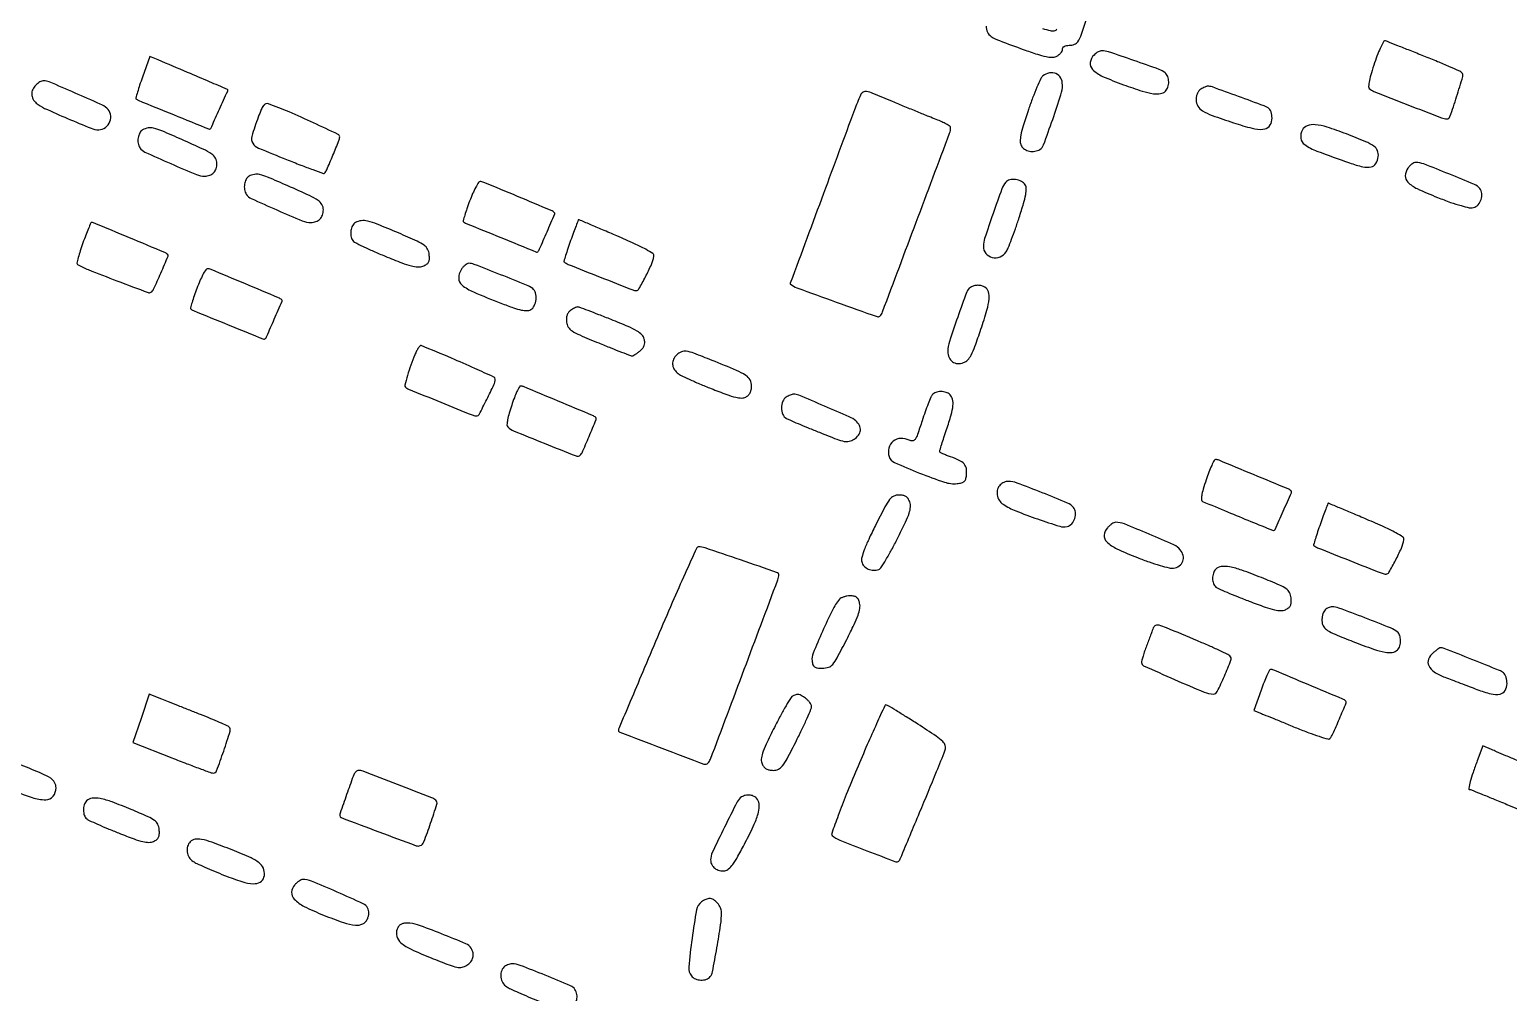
# Model space of a CAD drawing. Header units: metres. Extents: x 244 to 6504, y 133 to 4776.
# Drawn here: x 2729.8 to 3089, y 1334.6 to 1568.6 of the extents above; entities that cross this region are included whole.
import ezdxf

# ---------------------------------------------------------------- set-up
doc = ezdxf.new("R2010")
doc.units = ezdxf.units.M
doc.header["$MEASUREMENT"] = 0

msp = doc.modelspace()

# ---------------------------------------------------------------- linework, layer by layer
for points in [[(2911.41, 1862.55, -0.000024), (2956.38, 1844.42, -0.000034), (2996.66, 1828.17, -0.00002), (3030.58, 1814.48, -0.00043), (3040.7, 1810.39), (3055.4, 1804.43), (3055.28, 1801.76, 0.059155), (3055.42, 1799.79, 0.154594), (3056.1, 1798.55, 0.174817), (3057.29, 1798.02, 0.080023), (3059.02, 1798.17, 0.060586), (3059.79, 1798.46, 0.071737), (3060.43, 1798.93, 0.072805), (3060.9, 1799.54, 0.065035), (3061.19, 1800.29, -0.043738), (3061.41, 1800.92, -0.067543), (3061.71, 1801.4, -0.092998), (3062.04, 1801.68, -0.217506), (3062.36, 1801.71, -0.004707), (3073.43, 1797.58, -0.000015), (3212.47, 1744.26, -0.000001), (3356.48, 1689.04, -0.090549)], [(3360.94, 1697.34, -0.000001), (3222.9, 1750.06, -0.000075), (3098.13, 1797.73, -0.00214), (3065.96, 1810.18, -0.073954), (3065.43, 1810.49, -0.171769), (3065.19, 1810.87, -0.119206), (3065.2, 1811.42, -0.027546), (3065.48, 1812.31, 0.160032), (3065.58, 1814.51, 0.149546)], [(2390.74, 4302.36, -0.000001), (2436.6, 4383.87, -0.253439)], [(5649.78, 2908.29, -0.000001), (5592.12, 2927.27, -0.000136)], [(2358.85, 2292.47, -0.000002), (2402.87, 2275.77, -0.000001), (2455, 2255.99, -0.000469)], [(2661.8, 3304.26, -0.000001), (2697.55, 3290.75, -0.000089)], [(2166.88, 2385.74, -0.000003), (2059.01, 2428.09, -0.099946)], [(2836.31, 1902.63, -0.000001), (2798.12, 1918.05, -0.081722)], [(1593.92, 2905.57, -0.000004), (1514.48, 2912.51, -0.000011)], [(2910.82, 2101.23, -0.000002), (2871.64, 2116.15, -0.08954)], [(2835.59, 1257.96, 0.000001), (2811.6, 1266.94)], [(2724.87, 2153.38, -0.00001), (2851.52, 2105.29, -0.308463)], [(2487.51, 2262.24, 0.000015), (2352.21, 2313.65, 0.000934)], [(3433.83, 1894.18, -0.000012), (3289.85, 1953, -0.000025), (3146.63, 2011.53, -0.11823)], [(2592.86, 1267.89, -0.000002), (2552.45, 1283.32, -0.105537)], [(2874.35, 2096.45, 0.000005), (2911.92, 2082.18, 0.000032)], [(2535.59, 1289.9, -0.000004), (2496.83, 1304.97, -0.000295)], [(3121.11, 1058.8, -0.000012), (2978.85, 1116.92, -0.000024), (2837.26, 1174.78, -0.126636), (2834.9, 1176.54, 0.087599), (2834.29, 1177.07, 0.045304), (2833.38, 1177.51, 0.039193), (2832.23, 1177.84, 0.028537), (2830.93, 1178.04, -0.066973), (2828.35, 1178.63, -0.000154), (2791.71, 1192.34, -0.000926), (2747.74, 1208.91, -0.000419), (2690.2, 1230.77, -0.000083), (2637.37, 1250.91, -0.000137)], [(2582, 1359.84, -0.000007), (2591.28, 1384.3, -0.000479)], [(2962.09, 1569.42, 0.108033), (2962.41, 1567.93, 0.145735), (2963.32, 1566.89, 0.049711), (2965.37, 1565.87, 0.003868), (2971.13, 1563.73, 0.006822), (2974.54, 1562.55, 0.028294), (2976.64, 1561.99, 0.048565), (2978.08, 1561.83, 0.110522), (2979.14, 1562.05, 0.051625), (2979.71, 1562.39, 0.053351), (2980.2, 1562.83, 0.059049), (2980.53, 1563.3, 0.122566), (2980.63, 1563.74, -0.135404), (2980.75, 1564.16, -0.119334), (2981.07, 1564.48, -0.090468), (2981.58, 1564.68, -0.049159), (2982.25, 1564.75, 0.046573), (2982.91, 1564.81, 0.04596), (2983.55, 1564.99, 0.049836), (2984.07, 1565.26, 0.11098), (2984.39, 1565.58, 0.060285), (2985.25, 1567.41, 0.003556), (2987.14, 1573.29, 0.00315)], [(2979.19, 1568.65, -0.313557), (2978.75, 1568.22, -0.094128), (2977.76, 1568.25, -0.032587), (2975.9, 1568.77, -0.004291)], [(2730.99, 1297.16, -0.000009), (2709.35, 1305.3, -0.103266)]]:
    msp.add_lwpolyline(points, format="xyb")
for points in [[(2988.3, 1562.38, 0.162104), (2987.39, 1560.56, 0.235225), (2987.94, 1558.89, 0.093503), (2990.4, 1557.2, 0.017835), (2995.45, 1555.17, 0.008355), (3000.03, 1553.61, 0.040185), (3002.71, 1552.98, 0.078941), (3004.46, 1552.99, 0.156566), (3005.67, 1553.62, 0.122275), (3006.26, 1554.59, 0.081789), (3006.44, 1555.89, 0.082713), (3006.19, 1557.16, 0.130802), (3005.55, 1558.06, 0.086749), (3004.14, 1558.87, 0.002854), (2998, 1561.05, 0.003006), (2991.85, 1563.15, 0.080965), (2990.16, 1563.42, 0.092588), (2989.77, 1563.35, 0.035411), (2989.27, 1563.12, 0.033566), (2988.76, 1562.78, 0.035089)], [(3056.44, 1560.49, 0.009549), (3055.66, 1558.03, 0.022158), (3055.19, 1556.15, 0.023285), (3054.98, 1554.77, 0.237465), (3055.17, 1554.25, 0.09208), (3056.29, 1553.55, 0.00105), (3064.49, 1550.31, 0.001043), (3072.71, 1547.1, 0.092747), (3073.99, 1546.86, 0.319414), (3074.76, 1547.41, 0.006255), (3076.37, 1552.25, 0.00658), (3077.86, 1557.12, 0.277916), (3077.59, 1558.13, 0.088022), (3077.12, 1558.45, 0.002064), (3074.66, 1559.53, 0.004503), (3071.75, 1560.76, 0.003033), (3068.41, 1562.12, -0.000002), (3065.05, 1563.46, -0.000003), (3062.11, 1564.63, -0.000001), (3059.6, 1565.63, -0.00006), (3059.08, 1565.84, 0.372156), (3058.7, 1565.71, 0.017095), (3058.01, 1564.43, 0.020928), (3057.24, 1562.68, 0.011567)], [(2757.17, 1556.99, 0.004805), (2756.5, 1555.05, 0.007711), (2755.98, 1553.37, 0.002615), (2755.56, 1551.93, 0.272401), (2755.61, 1551.74, 0.099908), (2756.15, 1551.38, 0.000257), (2764.72, 1547.89, 0.000102), (2773.46, 1544.34, 0.366336), (2773.66, 1544.41, 0.031112), (2774, 1545.04, 0.000392), (2775.9, 1549.23, 0.000122), (2777.88, 1553.61, 0.106746), (2777.93, 1553.83, 0.298668), (2777.82, 1553.99, 0.000284), (2773.46, 1555.89, 0.002268), (2768.16, 1558.16, 0.000944), (2760.98, 1561.17), (2758.94, 1562.02)], [(2731.28, 1555.09, 0.087815), (2730.53, 1554.02, 0.116025), (2730.28, 1552.85, 0.117736), (2730.59, 1551.71, 0.092289), (2731.4, 1550.71, 0.069524), (2733.42, 1549.42, 0.006157), (2738.99, 1546.95, 0.005044), (2744.7, 1544.58, 0.09641), (2746.58, 1544.21, 0.16416), (2748.2, 1544.76, 0.140409), (2749.28, 1546.21, 0.142536), (2749.42, 1547.99, 0.17004), (2748.55, 1549.43, 0.06746), (2746.91, 1550.45, 0.00304), (2740.82, 1553.15, 0.002231), (2734.55, 1555.85, 0.100892), (2733.17, 1556.14, 0.090049), (2732.77, 1556.06, 0.035985), (2732.26, 1555.83, 0.034145), (2731.74, 1555.49, 0.036457)], [(2975.88, 1557.29, 0.114117), (2975.37, 1556.64, 0.008588), (2974.43, 1554.55, 0.011508), (2973.4, 1551.99, 0.00849), (2972.37, 1549.1, 0.005462), (2971.09, 1545.14, 0.027331), (2970.51, 1542.88, 0.051163), (2970.38, 1541.4, 0.120766), (2970.65, 1540.33, 0.125249), (2971.44, 1539.47, 0.098129), (2972.62, 1538.99, 0.09263), (2973.95, 1538.98, 0.096795), (2975.17, 1539.46, 0.16495), (2976.05, 1540.55, 0.003974), (2978.26, 1546.73, 0.006537), (2980.26, 1552.72, 0.077437), (2980.63, 1555.14, 0.127234), (2980.21, 1556.79, 0.16106), (2979.05, 1557.86, 0.157215), (2977.47, 1558.04, 0.120342)], [(2931.58, 1552.63, 0.014631), (2930.12, 1549.03, 0.000241), (2922.6, 1528.73, 0.000016), (2914.53, 1506.93, 0.310343), (2914.59, 1506.71, 0.093255), (2916.15, 1505.79, 0.001536), (2925.68, 1502.35, 0.000648), (2935.64, 1498.8, 0.291233), (2936.29, 1498.95, 0.105041), (2936.94, 1499.96, 0.00014), (2945.1, 1521.72, 0.000162), (2953.23, 1543.4, 0.089783), (2953.48, 1544.76, 0.253793), (2953.31, 1545.06, 0.016685), (2952.45, 1545.58, 0.020936), (2951.33, 1546.14, 0.013858), (2950, 1546.7, -0.003713), (2948.19, 1547.42, -0.001111), (2945.44, 1548.55, -0.001114), (2942.36, 1549.82, -0.001206), (2939.37, 1551.07, 0.002576), (2934.6, 1553.06, 0.048017), (2933.04, 1553.53, 0.198539), (2932.2, 1553.36, 0.143475)], [(3014.25, 1554.1, 0.09568), (3013.79, 1553.69, 0.061127), (3013.42, 1553.07, 0.055356), (3013.18, 1552.31, 0.049145), (3013.09, 1551.48, 0.132791), (3013.5, 1549.98, 0.123786), (3014.62, 1548.84, 0.051208), (3016.96, 1547.71, 0.00678), (3022.18, 1545.91, 0.016357), (3026.71, 1544.58, 0.081447), (3029.34, 1544.34, 0.187437), (3030.81, 1545.04, 0.166564), (3031.51, 1546.59, 0.04111), (3031.52, 1547.42, 0.042832), (3031.4, 1548.23, 0.046732), (3031.16, 1548.91, 0.119395), (3030.85, 1549.31, 0.078247), (3029.61, 1550.01, 0.00186), (3023.37, 1552.32, 0.001551), (3017.04, 1554.61, 0.097367), (3015.87, 1554.79, 0.075148), (3015.62, 1554.74, 0.01549), (3015.21, 1554.58, 0.015964), (3014.73, 1554.36, 0.01443)], [(2785.3, 1547.27, 0.014611), (2783.71, 1542.6, 0.225842), (2783.95, 1540.97, 0.146356), (2785.4, 1539.77, 0.005238), (2792.17, 1536.99, 0.003339), (2795.62, 1535.64, 0.005441), (2798.58, 1534.54, 0.001285), (2801.16, 1533.62, 0.291972), (2801.4, 1533.68, 0.091357), (2801.94, 1534.49, 0.003123), (2803.45, 1538.02, 0.002995), (2804.91, 1541.58, 0.096552), (2805.09, 1542.49, 0.290017), (2804.71, 1543.09, 0.001838), (2798.72, 1545.9, 0.007664), (2792.78, 1548.54, 0.013298), (2787.77, 1550.53, 0.191229), (2787.16, 1550.51, 0.130352), (2786.61, 1550.08, 0.059602), (2786.04, 1549.1, 0.012721)], [(2757.23, 1544.16, 0.140845), (2756.52, 1543.41, 0.083895), (2756.13, 1542.24, 0.07931), (2756.14, 1540.93, 0.101069), (2756.58, 1539.81, 0.144434), (2757.75, 1538.8, 0.003842), (2764.05, 1535.99, 0.005041), (2770.27, 1533.35, 0.098037), (2772.31, 1532.95, 0.0894), (2773.51, 1533.17, 0.110368), (2774.47, 1533.78, 0.108942), (2775.07, 1534.76, 0.085306), (2775.28, 1535.98, 0.128154), (2774.94, 1537.28, 0.11553), (2774.01, 1538.31, 0.04195), (2771.95, 1539.48, 0.004102), (2766.75, 1541.83, 0.003672), (2761.9, 1543.94, 0.040578), (2759.89, 1544.6, 0.104644), (2758.56, 1544.65, 0.087779)], [(3038.92, 1544.19, 0.154017), (3038.54, 1542.16, 0.213072), (3039.47, 1540.6, 0.063197), (3042.45, 1539.03, 0.005764), (3050.35, 1536.17, 0.025048), (3053.62, 1535.21, 0.11356), (3055.59, 1535.19, 0.202747), (3056.75, 1536.02, 0.108799), (3057.34, 1537.71, 0.127322), (3057.15, 1539.14, 0.143157), (3056.29, 1540.23, 0.056266), (3054.31, 1541.32, 0.006617), (3049.6, 1543.19, 0.013228), (3044.92, 1544.84, 0.054701), (3041.98, 1545.44, 0.108783), (3040.1, 1545.2, 0.18689)], [(3064.52, 1534.86, 0.143979), (3063.9, 1533.03, 0.211598), (3064.52, 1531.47, 0.085828), (3066.78, 1529.91, 0.013666), (3071.74, 1527.78, 0.008562), (3074.89, 1526.58, 0.016837), (3077.45, 1525.77, 0.017994), (3079.42, 1525.28, 0.113217), (3080.44, 1525.3, 0.147393), (3081.58, 1525.98, 0.104506), (3082.34, 1527.27, 0.105043), (3082.5, 1528.74, 0.150397), (3082, 1529.95, 0.120092), (3080.7, 1530.92, 0.003762), (3074.51, 1533.48, 0.004547), (3068.38, 1535.9, 0.091948), (3066.43, 1536.26, 0.114347), (3066, 1536.16, 0.044664), (3065.48, 1535.85, 0.041227), (3064.96, 1535.4, 0.040278)], [(2783.07, 1532.9, 0.140821), (2782.35, 1532.15, 0.083947), (2781.97, 1530.98, 0.079286), (2781.98, 1529.67, 0.100558), (2782.41, 1528.55, 0.144376), (2783.6, 1527.51, 0.004087), (2789.85, 1524.72, 0.005339), (2796.01, 1522.1, 0.098053), (2798.09, 1521.69, 0.085924), (2799.32, 1521.9, 0.11127), (2800.29, 1522.52, 0.111174), (2800.9, 1523.49, 0.085661), (2801.12, 1524.72, 0.128809), (2800.78, 1526.02, 0.115775), (2799.83, 1527.05, 0.041841), (2797.77, 1528.21, 0.004064), (2792.52, 1530.57, 0.003242), (2787.59, 1532.7, 0.039827), (2785.64, 1533.34, 0.107146), (2784.36, 1533.38, 0.085728)], [(2836.65, 1526.88, 0.004798), (2835.99, 1525.04, 0.007711), (2835.47, 1523.47, 0.002597), (2835.06, 1522.11, 0.276395), (2835.1, 1521.93, 0.099658), (2835.8, 1521.46, 0.000433), (2844.23, 1518.03, 0.000184), (2852.88, 1514.51, 0.301412), (2853.18, 1514.58, 0.093218), (2853.63, 1515.24, 0.001485), (2855.45, 1519.41, 0.00061), (2857.32, 1523.77, 0.306768), (2857.27, 1524.05, 0.096971), (2856.48, 1524.58, 0.000561), (2848.29, 1528.02, 0.000551), (2840.09, 1531.44, 0.098889), (2839.17, 1531.63, 0.260505), (2838.79, 1531.41, 0.015778), (2838.12, 1530.23, 0.020321), (2837.38, 1528.7, 0.013345)], [(2966.85, 1531.45, 0.08553), (2965.92, 1529.83, 0.003954), (2963.78, 1523.83, 0.004143), (2961.74, 1517.83, 0.079932), (2961.42, 1515.89, 0.17153), (2962.03, 1514.17, 0.165941), (2963.6, 1513.18, 0.157602), (2965.5, 1513.33, 0.155338), (2966.97, 1514.57, 0.044388), (2967.46, 1515.51, 0.005791), (2968.28, 1517.62, 0.006703), (2969.2, 1520.15, 0.005561), (2970.12, 1522.87, 0.006555), (2971.18, 1526.31, 0.02529), (2971.7, 1528.48, 0.040648), (2971.85, 1529.93, 0.146655), (2971.61, 1530.82, 0.134661), (2970.68, 1531.68, 0.086283), (2969.26, 1532.12, 0.08956), (2967.83, 1532.05, 0.164594)], [(2742.72, 1516.72, 0.008863), (2742.07, 1514.8, 0.014296), (2741.6, 1513.14, 0.008012), (2741.27, 1511.77, 0.324895), (2741.39, 1511.5, 0.038447), (2744.02, 1510.22, 0.00335), (2750.96, 1507.52, 0.000851), (2758.57, 1504.64, 0.23252), (2759.24, 1504.71, 0.148551), (2759.9, 1505.46, 0.004237), (2761.65, 1509.4, 0.002633), (2763.41, 1513.49, 0.336392), (2763.28, 1513.99, 0.069293), (2762.63, 1514.37, 0.000228), (2754.02, 1517.97, 0.000155), (2745.31, 1521.59, 0.104207), (2744.81, 1521.69, 0.292399), (2744.64, 1521.57, 0.00332), (2744.06, 1520.23, 0.008863), (2743.42, 1518.62, 0.005507)], [(2808.9, 1521.64, 0.140886), (2808.19, 1520.89, 0.083807), (2807.8, 1519.71, 0.07935), (2807.81, 1518.41, 0.101941), (2808.25, 1517.29, 0.13287), (2808.7, 1516.89, 0.004919), (2810.77, 1515.86, 0.008634), (2813.27, 1514.71, 0.005928), (2816.15, 1513.49, 0.005556), (2820.19, 1511.88, 0.028087), (2822.5, 1511.13, 0.052662), (2824.06, 1510.89, 0.102556), (2825.3, 1511.09, 0.045553), (2826.2, 1511.53, 0.132018), (2826.67, 1512.03, 0.117513), (2826.86, 1512.73, 0.032407), (2826.83, 1513.88, 0.094016), (2826.44, 1515.21, 0.122521), (2825.62, 1516.15, 0.047343), (2823.88, 1517.14, 0.004344), (2819.33, 1519.13, 0.004403), (2814.21, 1521.27, 0.037841), (2811.86, 1522.03, 0.090417), (2810.31, 1522.11, 0.100906)], [(2861.18, 1517.28, 0.003604), (2860.51, 1515.33, 0.005902), (2859.97, 1513.66, 0.001456), (2859.52, 1512.21, 0.318969), (2859.57, 1512.08, 0.062685), (2860.62, 1511.5, 0.000672), (2868.38, 1508.41, 0.000463), (2876.28, 1505.28, 0.09424), (2877.1, 1505.13, 0.271476), (2877.78, 1505.53, 0.008405), (2879.37, 1508.49, 0.015921), (2880.79, 1511.47, 0.057087), (2881.41, 1513.48, 0.300448), (2881.15, 1514.12, 0.021495), (2879.42, 1515.16, 0.018779), (2876.71, 1516.52, 0.005452), (2872.43, 1518.42, 0.00055), (2868.91, 1519.92, 0.000898), (2865.91, 1521.2, 0.000082), (2863.23, 1522.33, 0.100175), (2863.12, 1522.35, 0.310247), (2863.04, 1522.3, 0.000686), (2862.49, 1520.86, 0.004012), (2861.88, 1519.23, 0.00244)], [(2770.41, 1505.68, 0.004798), (2769.75, 1503.85, 0.007711), (2769.23, 1502.27, 0.002597), (2768.81, 1500.91, 0.276395), (2768.86, 1500.73, 0.099658), (2769.56, 1500.27, 0.000433), (2777.99, 1496.83, 0.000184), (2786.63, 1493.32, 0.301412), (2786.94, 1493.38, 0.093218), (2787.39, 1494.04, 0.001485), (2789.2, 1498.21, 0.00061), (2791.08, 1502.57, 0.306768), (2791.03, 1502.85, 0.096971), (2790.24, 1503.38, 0.000561), (2782.05, 1506.82, 0.000551), (2773.84, 1510.25, 0.098889), (2772.93, 1510.43, 0.260505), (2772.55, 1510.21, 0.015778), (2771.87, 1509.03, 0.020321), (2771.14, 1507.5, 0.013345)], [(2834.57, 1510.19, 0.151973), (2833.99, 1508.17, 0.2159), (2834.79, 1506.5, 0.073446), (2837.57, 1504.8, 0.008801), (2844.26, 1502.08, 0.007508), (2847.32, 1500.95, 0.030733), (2849.23, 1500.41, 0.053029), (2850.53, 1500.26, 0.124413), (2851.48, 1500.5, 0.162103), (2852.35, 1501.43, 0.08582), (2852.77, 1502.97, 0.086329), (2852.65, 1504.56, 0.167542), (2851.96, 1505.6, 0.067602), (2850.42, 1506.49, 0.002453), (2844.16, 1509, 0.001896), (2837.74, 1511.51, 0.093438), (2836.41, 1511.76, 0.135251), (2836.02, 1511.65, 0.041165), (2835.53, 1511.29, 0.037864), (2835.02, 1510.79, 0.033381)], [(2958.31, 1505.92, 0.163488), (2957.39, 1504.79, 0.004432), (2955.19, 1498.71, 0.007123), (2953.2, 1492.8, 0.077709), (2952.81, 1490.33, 0.096061), (2953.1, 1488.86, 0.142885), (2953.9, 1487.84, 0.143736), (2955.13, 1487.41, 0.097646), (2956.6, 1487.63, 0.118092), (2957.62, 1488.29, 0.069852), (2958.47, 1489.47, 0.033886), (2959.39, 1491.58, 0.005731), (2960.83, 1495.73, 0.009613), (2962.3, 1500.4, 0.047505), (2962.82, 1503.1, 0.098422), (2962.64, 1504.81, 0.16973), (2961.8, 1505.95, 0.087738), (2961.03, 1506.3, 0.064248), (2960.09, 1506.41, 0.063082), (2959.13, 1506.29, 0.07712)], [(2861.14, 1500.29, 0.07809), (2860.64, 1499.79, 0.075336), (2860.31, 1499.16, 0.066533), (2860.16, 1498.39, 0.043651), (2860.18, 1497.48, 0.112911), (2860.61, 1496.27, 0.10871), (2861.52, 1495.35, 0.042076), (2863.4, 1494.34, 0.004366), (2868.02, 1492.4, 0.001564), (2870.97, 1491.2, 0.002426), (2873.53, 1490.19, 0.00072), (2875.75, 1489.32, 0.078173), (2876.06, 1489.25, 0.138229), (2876.31, 1489.31, 0.015632), (2876.8, 1489.59, 0.017984), (2877.38, 1489.98, 0.013704), (2877.98, 1490.44, 0.042727), (2878.69, 1491.12, 0.091831), (2879.07, 1491.76, 0.097463), (2879.18, 1492.47, 0.052628), (2879.06, 1493.35, 0.131724), (2878.49, 1494.38, 0.067144), (2877.32, 1495.3, 0.032491), (2875.19, 1496.37, 0.005566), (2871, 1498.1, 0.002248), (2868.04, 1499.27, 0.00343), (2865.46, 1500.26, 0.001247), (2863.23, 1501.08, 0.088469), (2862.85, 1501.15, 0.095227), (2862.57, 1501.1, 0.021668), (2862.12, 1500.9, 0.021668), (2861.63, 1500.62, 0.019576)], [(2823.34, 1489.55, 0.013876), (2822.37, 1487.03, 0.014079), (2821.55, 1484.48, 0.006755), (2820.91, 1482.16, 0.275976), (2821.05, 1481.68, 0.090861), (2821.82, 1481.19, 0.000539), (2829.64, 1478, 0.000512), (2837.48, 1474.82, 0.096296), (2838.33, 1474.66, 0.278417), (2838.94, 1475.02, 0.004558), (2840.82, 1478.69, 0.007712), (2842.55, 1482.25, 0.114658), (2842.83, 1483.6, 0.285924), (2842.5, 1484.11, 0.0023), (2837.91, 1486.22, 0.006759), (2832.23, 1488.71, 0.003246), (2824.88, 1491.76, 0.313057), (2824.62, 1491.7, 0.034546), (2824.21, 1491.2, 0.032372), (2823.77, 1490.46, 0.020102)], [(2886.95, 1489.51, 0.087823), (2886.2, 1488.44, 0.116012), (2885.95, 1487.27, 0.117633), (2886.26, 1486.13, 0.092063), (2887.07, 1485.13, 0.062919), (2887.87, 1484.6, 0.006108), (2889.96, 1483.61, 0.007674), (2892.5, 1482.48, 0.005997), (2895.29, 1481.33, 0.00571), (2899.09, 1479.87, 0.028722), (2901.27, 1479.21, 0.054323), (2902.7, 1479.02, 0.129309), (2903.74, 1479.27, 0.074106), (2904.34, 1479.71, 0.077484), (2904.77, 1480.31, 0.070506), (2905.03, 1481.05, 0.048197), (2905.12, 1481.95, 0.123537), (2904.75, 1483.42, 0.1264), (2903.73, 1484.53, 0.04432), (2901.48, 1485.72, 0.003973), (2895.55, 1488.17, 0.004857), (2891.12, 1489.9, 0.052135), (2889.26, 1490.39, 0.136241), (2888.07, 1490.26, 0.100117)], [(2846.86, 1477.28, 0.01238), (2846.25, 1475.33, 0.023806), (2845.87, 1473.73, 0.024072), (2845.71, 1472.51, 0.221663), (2845.89, 1472.02, 0.098657), (2847.34, 1471.05, 0.002474), (2854.75, 1468.02, 0.001265), (2862.49, 1464.94, 0.236956), (2863.32, 1465.01, 0.15064), (2863.94, 1465.72, 0.003807), (2865.66, 1469.67, 0.002427), (2867.39, 1473.77, 0.315391), (2867.28, 1474.27, 0.086218), (2866.53, 1474.76, 0.000421), (2858.17, 1478.27, 0.00037), (2849.77, 1481.79, 0.099267), (2849, 1481.94, 0.282624), (2848.72, 1481.77, 0.009694), (2848.15, 1480.57, 0.015591), (2847.51, 1479.07, 0.00994)], [(2913.56, 1479.24, 0.170204), (2912.71, 1478.24, 0.094018), (2912.41, 1476.63, 0.094688), (2912.73, 1475.03, 0.175735), (2913.59, 1474.07, 0.021059), (2914.38, 1473.69, 0.001787), (2916.43, 1472.81, 0.002366), (2918.9, 1471.78, 0.001829), (2921.59, 1470.69, 0.004144), (2925.83, 1469.02, 0.042154), (2927.65, 1468.49, 0.105176), (2928.84, 1468.5, 0.089999), (2930.01, 1469, 0.08503), (2931.09, 1470.01, 0.138573), (2931.55, 1471.17, 0.145512), (2931.32, 1472.36, 0.097455), (2930.46, 1473.45, 0.072351), (2928.87, 1474.45, 0.003132), (2922.82, 1477.07, 0.002296), (2916.6, 1479.69, 0.108331), (2915.26, 1479.94, 0.070275), (2914.98, 1479.89, 0.017669), (2914.54, 1479.72, 0.017687), (2914.05, 1479.5, 0.017)], [(2949.01, 1479.79, 0.068653), (2948.67, 1479.21, 0.005822), (2948.02, 1477.6, 0.007633), (2947.29, 1475.65, 0.005833), (2946.56, 1473.5, -0.005081), (2945.43, 1470.19, -0.061286), (2944.83, 1468.98, -0.219652), (2944.22, 1468.61, -0.154759), (2943.42, 1468.76, 0.134542), (2941.37, 1469.22, 0.160683), (2939.53, 1468.52, 0.162949), (2938.48, 1466.87, 0.13867), (2938.54, 1464.8, 0.214036), (2939.83, 1463.36, 0.010278), (2945.91, 1460.79, 0.014335), (2952, 1458.57, 0.105063), (2955.06, 1458.23, 0.035635), (2956.15, 1458.41, 0.125024), (2956.77, 1458.74, 0.135676), (2957.13, 1459.31, 0.045059), (2957.33, 1460.29, 0.072149), (2957.29, 1461.86, 0.13618), (2956.74, 1462.99, 0.103411), (2955.57, 1463.88, 0.03114), (2953.48, 1464.72, -0.013982), (2952.47, 1465.09, -0.021366), (2951.61, 1465.47, -0.017115), (2950.95, 1465.82, -0.266609), (2950.83, 1466.04, -0.073983), (2950.87, 1466.35, -0.001739), (2951.31, 1467.78, -0.003806), (2951.85, 1469.45, -0.002569), (2952.48, 1471.34, 0.011479), (2953.61, 1474.92, 0.045211), (2954.04, 1477.18, 0.080623), (2953.95, 1478.72, 0.142151), (2953.34, 1479.82, 0.121643), (2952.39, 1480.4, 0.077365), (2951.1, 1480.59, 0.079415), (2949.85, 1480.38, 0.145217)], [(3015.53, 1459.14, 0.009032), (3014.81, 1456.84, 0.030107), (3014.45, 1455.3, 0.046086), (3014.37, 1454.3, 0.298167), (3014.65, 1453.9, 0.000745), (3020.75, 1451.36, 0.000951), (3026.38, 1449.04, 0.000084), (3031.67, 1446.88, 0.097354), (3031.9, 1446.83, 0.294759), (3032.27, 1447.07, 0.001329), (3034.27, 1451.54, 0.001302), (3036.25, 1456.02, 0.30909), (3036.17, 1456.44, 0.097891), (3035.44, 1456.93, 0.000465), (3027.05, 1460.41, 0.000464), (3018.66, 1463.89, 0.098154), (3017.8, 1464.06, 0.281372), (3017.49, 1463.87, 0.010558), (3016.88, 1462.61, 0.016334), (3016.21, 1461.02, 0.010442)], [(2965.53, 1457.96, 0.128097), (2964.88, 1456.86, 0.105571), (2964.79, 1455.49, 0.102272), (2965.27, 1454.17, 0.112715), (2966.23, 1453.2, 0.046699), (2969.33, 1451.6, 0.012151), (2974.58, 1449.63, 0.007691), (2979.97, 1447.86, 0.138144), (2981.77, 1447.8, 0.149819), (2982.89, 1448.48, 0.103405), (2983.63, 1449.77, 0.10354), (2983.8, 1451.25, 0.150603), (2983.3, 1452.45, 0.120787), (2981.9, 1453.48, 0.004379), (2975.73, 1456.01, 0.005352), (2969.62, 1458.37, 0.089822), (2967.49, 1458.76, 0.057671), (2966.98, 1458.7, 0.038923), (2966.43, 1458.52, 0.039084), (2965.92, 1458.27, 0.060849)], [(2935.21, 1448.07, 0.007574), (2933.57, 1444.67, 0.018925), (2932.51, 1442.13, 0.02278), (2931.9, 1440.25, 0.129129), (2931.89, 1439.21, 0.128709), (2932.44, 1438.2, 0.098411), (2933.48, 1437.46, 0.093754), (2934.76, 1437.16, 0.103612), (2936.02, 1437.36, 0.158909), (2936.54, 1437.78, 0.00749), (2937.76, 1439.73, 0.011708), (2939.14, 1442.13, 0.008094), (2940.59, 1444.91, 0.005501), (2942.52, 1448.87, 0.030092), (2943.41, 1451.07, 0.059135), (2943.72, 1452.56, 0.112871), (2943.55, 1453.77, 0.05383), (2943.13, 1454.58, 0.106627), (2942.62, 1455.09, 0.099496), (2941.92, 1455.36, 0.042721), (2940.91, 1455.45, 0.111857), (2939.65, 1455.16, 0.11741), (2938.66, 1454.36, 0.043999), (2937.53, 1452.6, 0.004244)], [(3043.28, 1448.43, 0.004575), (3042.61, 1446.48, 0.007395), (3042.08, 1444.82, 0.002347), (3041.65, 1443.38, 0.289958), (3041.7, 1443.2, 0.086329), (3042.59, 1442.65, 0.000686), (3050.41, 1439.53, 0.000633), (3058.27, 1436.42, 0.09429), (3059.22, 1436.24, 0.269339), (3059.93, 1436.65, 0.009346), (3061.53, 1439.57, 0.017003), (3062.95, 1442.54, 0.057419), (3063.58, 1444.6, 0.300193), (3063.31, 1445.24, 0.022247), (3061.59, 1446.28, 0.018935), (3058.87, 1447.63, 0.005341), (3054.53, 1449.53, 0.0004), (3050.97, 1451.04, 0.000656), (3047.96, 1452.31, 0.000044), (3045.26, 1453.44, 0.099675), (3045.17, 1453.46, 0.311787), (3045.11, 1453.42, 0.000382), (3044.57, 1451.98, 0.002989), (3043.97, 1450.36, 0.001811)], [(2991.56, 1447.49, 0.16563), (2990.79, 1445.71, 0.220231), (2991.4, 1444.08, 0.086891), (2993.82, 1442.4, 0.015831), (2998.86, 1440.24, 0.00984), (3001.68, 1439.2, 0.012398), (3004.34, 1438.35, 0.010557), (3006.58, 1437.75, 0.090597), (3007.61, 1437.69, 0.125411), (3009, 1438.23, 0.150752), (3009.86, 1439.34, 0.14712), (3009.94, 1440.77, 0.117911), (3009.25, 1442.14, 0.112435), (3007.71, 1443.31, 0.005242), (3001.69, 1445.94, 0.005855), (2995.67, 1448.41, 0.094827), (2993.53, 1448.82, 0.115967), (2993.15, 1448.73, 0.033147), (2992.63, 1448.43, 0.031453), (2992.08, 1448, 0.028788)], [(2882.26, 1420.91, 0.000043), (2878.7, 1412.46, 0.00007), (2875.66, 1405.28, 0.000009), (2872.96, 1398.88, 0.005534), (2872.81, 1398.52, 0.417229), (2873.13, 1397.8, 0.001318), (2883.34, 1393.9, 0.001432), (2893.55, 1390.07, 0.295983), (2894.54, 1390.3, 0.104457), (2895.14, 1391.24, 0.000122), (2903.35, 1413.09, 0.00014), (2911.51, 1434.86, 0.089854), (2911.74, 1436.13, 0.319704), (2911.43, 1436.57, 0.000571), (2902.44, 1439.67, 0.001531), (2893.85, 1442.59, 0.085098), (2892.18, 1442.85, 0.290025), (2891.82, 1442.62, 0.000624), (2889, 1436.4, 0.003769), (2885.87, 1429.32, 0.002298)], [(3017.86, 1437.43, 0.121639), (3017.29, 1436.47, 0.07737), (3017.1, 1435.18, 0.079443), (3017.31, 1433.93, 0.145498), (3017.9, 1433.09, 0.063409), (3018.51, 1432.73, 0.003307), (3020.61, 1431.82, 0.005189), (3023.14, 1430.77, 0.003744), (3025.99, 1429.66, 0.005637), (3029.91, 1428.21, 0.028125), (3032.16, 1427.54, 0.052634), (3033.67, 1427.35, 0.112475), (3034.81, 1427.59, 0.055838), (3035.58, 1428.05, 0.120294), (3036.01, 1428.58, 0.101747), (3036.19, 1429.32, 0.032975), (3036.15, 1430.44, 0.087951), (3035.79, 1431.77, 0.130996), (3035.01, 1432.68, 0.051113), (3033.37, 1433.58, 0.004529), (3028.99, 1435.37, 0.009717), (3024.2, 1437.18, 0.039734), (3021.19, 1437.99, 0.072653), (3019.19, 1438.06, 0.171116)], [(2926.47, 1430.11, 0.054381), (2924.76, 1427.44, 0.010802), (2922.34, 1422.3, 0.007281), (2920.07, 1416.99, 0.126768), (2919.82, 1415.14, 0.047619), (2920.02, 1414.19, 0.16553), (2920.39, 1413.69, 0.128666), (2921.05, 1413.44, 0.024313), (2922.34, 1413.38, 0.079617), (2923.81, 1413.62, 0.138886), (2924.83, 1414.3, 0.052837), (2925.89, 1415.87, 0.004088), (2928.24, 1420.37, 0.006745), (2930.03, 1423.98, 0.025896), (2930.99, 1426.29, 0.042493), (2931.42, 1427.92, 0.105129), (2931.38, 1429.15, 0.046739), (2931.06, 1430.05, 0.122247), (2930.64, 1430.58, 0.119658), (2930.01, 1430.85, 0.043811), (2929.03, 1430.94, 0.039466), (2928.26, 1430.88, 0.038737), (2927.5, 1430.69, 0.041452), (2926.86, 1430.43, 0.103774)], [(3044.26, 1427.33, 0.083334), (3043.97, 1426.84, 0.038985), (3043.77, 1426.12, 0.037215), (3043.66, 1425.32, 0.042841), (3043.68, 1424.54, 0.121512), (3044.1, 1423.42, 0.103838), (3045.01, 1422.55, 0.041643), (3046.86, 1421.6, 0.004838), (3051.18, 1419.87, 0.006991), (3056.21, 1417.99, 0.039101), (3058.98, 1417.24, 0.083006), (3060.74, 1417.2, 0.161766), (3061.98, 1417.82, 0.121724), (3062.56, 1418.77, 0.07738), (3062.75, 1420.07, 0.078963), (3062.54, 1421.33, 0.139611), (3061.95, 1422.19, 0.078181), (3060.35, 1423.14, 0.003211), (3054.11, 1425.59, 0.00293), (3047.79, 1427.98, 0.088394), (3046.13, 1428.28, 0.073757), (3045.66, 1428.21, 0.044785), (3045.14, 1428.01, 0.043852), (3044.64, 1427.7, 0.058234)], [(3002.7, 1423.15, -0.003558), (3002.46, 1422.51, -0.000762), (3002.05, 1421.4, -0.000796), (3001.56, 1420.12, -0.000759), (3001.07, 1418.82, 0.0085), (3000.6, 1417.54, 0.010183), (3000.2, 1416.32, 0.00903), (2999.91, 1415.29, 0.064199), (2999.85, 1414.77, 0.294889), (3000.36, 1413.97, 0.002206), (3007.87, 1410.62, 0.004566), (3015.05, 1407.54, 0.099491), (3017.29, 1407.09, 0.285667), (3018.25, 1407.69, 0.012382), (3019.99, 1411.45, 0.012256), (3021.54, 1415.29, 0.295758), (3021.3, 1416.37, 0.083687), (3020.83, 1416.7, 0.002789), (3018.74, 1417.68, 0.005227), (3016.26, 1418.8, 0.003609), (3013.43, 1420.02, 0.000795), (3005.89, 1423.19, 0.028181), (3004.1, 1423.82, 0.183046), (3003.25, 1423.75, 0.19914)], [(3070.7, 1417.14, 0.127099), (3069.55, 1415.59, 0.210152), (3069.6, 1413.99, 0.140371), (3070.95, 1412.47, 0.05154), (3073.54, 1411.16, 0.000108), (3075.18, 1410.54, 0.000053), (3077.26, 1409.75, 0.000053), (3079.42, 1408.93, 0.000077), (3081.32, 1408.21, 0.02755), (3084.75, 1407.13, 0.111551), (3086.92, 1407.07, 0.213662), (3088.14, 1407.93, 0.134803), (3088.61, 1409.64, 0.038867), (3088.55, 1410.42, 0.038784), (3088.37, 1411.19, 0.04161), (3088.1, 1411.83, 0.106879), (3087.78, 1412.22, 0.071149), (3086.75, 1412.82, 0.001022), (3080.1, 1415.49, 0.000795), (3073.34, 1418.18, 0.09446), (3072.42, 1418.35, 0.148375), (3072.28, 1418.31, 0.005961), (3071.82, 1417.99, 0.010022), (3071.29, 1417.6, 0.006882)], [(3028.87, 1408.05), (3027.1, 1403.05), (3028.54, 1402.5, -0.005329), (3029.46, 1402.14, -0.000473), (3031.78, 1401.2, -0.000618), (3034.53, 1400.07, -0.000481), (3037.52, 1398.84, 0.00793), (3040.45, 1397.69, 0.012574), (3042.99, 1396.81, 0.006496), (3045.13, 1396.16, 0.286325), (3045.56, 1396.28, 0.078221), (3046.31, 1397.42, 0.005173), (3047.91, 1401.04, 0.002064), (3049.56, 1404.93, 0.315647), (3049.46, 1405.37, 0.08658), (3048.71, 1405.85, 0.000427), (3040.35, 1409.37, 0.000371), (3031.95, 1412.9, 0.100891), (3031.18, 1413.05, 0.28213), (3030.91, 1412.88, 0.007988), (3030.28, 1411.58, 0.014023), (3029.59, 1409.96, 0.008904)], [(2756.85, 1401.16), (2754.88, 1395.28), (2764.29, 1391.58, 0.002287), (2767.94, 1390.16, 0.00348), (2771.13, 1388.97, 0.0013), (2773.88, 1387.96, 0.086852), (2774.38, 1387.88, 0.31337), (2775.2, 1388.45, 0.007078), (2776.91, 1393.24, 0.007234), (2778.47, 1398.07, 0.293757), (2778.19, 1399.08, 0.075775), (2777.73, 1399.38, 0.003026), (2775.92, 1400.18, 0.005269), (2773.76, 1401.1, 0.003698), (2771.31, 1402.09, -0.000029), (2768.67, 1403.13, -0.000026), (2765.95, 1404.21, -0.000026), (2763.52, 1405.17, -0.000085), (2761.92, 1405.8), (2758.82, 1407.03)], [(2915.19, 1406.64, 0.159363), (2914.72, 1406.25, 0.005901), (2913.51, 1404.25, 0.010201), (2912.13, 1401.8, 0.006936), (2910.66, 1398.97, 0.005116), (2908.67, 1394.89, 0.030444), (2907.78, 1392.68, 0.062855), (2907.49, 1391.23, 0.125425), (2907.69, 1390.09, 0.061924), (2908.14, 1389.37, 0.094011), (2908.69, 1388.89, 0.085998), (2909.43, 1388.63, 0.044479), (2910.4, 1388.54, 0.111), (2911.65, 1388.82, 0.117731), (2912.64, 1389.61, 0.044442), (2913.76, 1391.36, 0.004332), (2916.04, 1395.82, 0.004952), (2917.44, 1398.67, 0.007077), (2918.62, 1401.24, 0.004166), (2919.56, 1403.41, 0.100356), (2919.69, 1404.06, 0.114692), (2919.59, 1404.5, 0.044578), (2919.26, 1405.05, 0.04114), (2918.78, 1405.59, 0.040109), (2918.22, 1406.06, 0.013635), (2917.19, 1406.74, 0.091739), (2916.62, 1406.96, 0.116118), (2916.07, 1406.94, 0.027455)], [(2930.68, 1388.83, 0.003934), (2928.14, 1382.66, 0.007074), (2926.17, 1377.55, 0.002222), (2924.59, 1373.23, 0.309097), (2924.72, 1372.72, 0.083553), (2926.54, 1371.61, 0.004063), (2933.14, 1369, 0.001634), (2940.19, 1366.32, 0.318522), (2940.89, 1366.5, 0.075801), (2941.31, 1367.19, 0.000172), (2945.94, 1378.29, 0.001136), (2950.07, 1388.26, 0.006791), (2952.14, 1393.49, 0.164174), (2952.18, 1394.55, 0.13231), (2951.58, 1395.54, 0.04211), (2949.93, 1396.85, 0.003746), (2945.5, 1399.76, 0.003067), (2942.69, 1401.55, 0.004756), (2940.24, 1403.06, 0.001603), (2938.11, 1404.34, 0.139629), (2937.75, 1404.43, 0.288431), (2937.47, 1404.24, 0.000776), (2935.47, 1399.84, 0.004201), (2933.24, 1394.81, 0.002566)], [(3081.39, 1390.88, 0.007217), (3080.36, 1388, 0.01664), (3079.69, 1385.8, 0.01363), (3079.3, 1384.17, 0.47656), (3079.51, 1383.9, -0.095111), (3079.76, 1383.86, -0.00039), (3082.31, 1382.84, -0.001929), (3085.2, 1381.67, -0.001212), (3088.58, 1380.27), (3097.32, 1376.65), (3099.3, 1381.01, 0.011126), (3100.04, 1382.74, 0.015549), (3100.61, 1384.32, 0.01186), (3101.01, 1385.64, 0.161294), (3100.99, 1386.13, 0.17846), (3100.64, 1386.53, 0.006106), (3098.77, 1387.52, 0.010784), (3096.48, 1388.62, 0.007241), (3093.83, 1389.79, -0.00005), (3091.04, 1390.97, -0.000056), (3088.35, 1392.1, -0.000052), (3086.06, 1393.07, -0.000294), (3084.85, 1393.59), (3082.74, 1394.48)], [(2718.71, 1391.65, 0.07805), (2718.22, 1391.16, 0.075243), (2717.89, 1390.52, 0.066537), (2717.74, 1389.75, 0.043849), (2717.76, 1388.84, 0.103518), (2718.15, 1387.66, 0.110713), (2718.98, 1386.77, 0.046467), (2720.66, 1385.83, 0.005436), (2724.61, 1384.12, 0.016249), (2730.38, 1381.93, 0.086479), (2733.71, 1381.39, 0.221995), (2735.47, 1382.25, 0.172432), (2736.2, 1384.29, 0.130066), (2735.85, 1385.6, 0.119374), (2734.89, 1386.63, 0.045027), (2732.8, 1387.73, 0.004825), (2727.74, 1389.81, 0.00223), (2722.6, 1391.83, 0.042031), (2720.94, 1392.32, 0.132078), (2719.86, 1392.25, 0.077167)], [(2808.73, 1387.88, 0.05259), (2808.35, 1387.08, 0.000978), (2806.78, 1382.67, 0.000641), (2805.19, 1378.14, 0.084433), (2805.09, 1377.56, 0.312027), (2805.43, 1377.07, 0.00065), (2814.62, 1373.61, 0.000911), (2823.7, 1370.23, 0.182266), (2824.65, 1370.24, 0.213574), (2825.54, 1371.13, 0.007994), (2827.18, 1375.69, 0.006841), (2828.71, 1380.34, 0.29944), (2828.44, 1381.28, 0.084709), (2827.46, 1381.87, 0.0007), (2819.13, 1385.12, 0.00065), (2810.75, 1388.35, 0.092007), (2809.71, 1388.54, 0.096904), (2809.46, 1388.49, 0.052593), (2809.19, 1388.35, 0.049619), (2808.93, 1388.13, 0.055637)], [(2743.62, 1381.12, 0.121707), (2743.04, 1380.17, 0.077289), (2742.85, 1378.88, 0.078919), (2743.06, 1377.62, 0.140234), (2743.65, 1376.76, 0.064628), (2744.26, 1376.37, 0.003729), (2746.27, 1375.46, 0.005625), (2748.69, 1374.42, 0.004102), (2751.4, 1373.32, 0.005881), (2755.16, 1371.87, 0.029845), (2757.31, 1371.21, 0.05649), (2758.76, 1371.04, 0.1099), (2759.89, 1371.28, 0.055111), (2760.66, 1371.74, 0.120302), (2761.1, 1372.27, 0.102332), (2761.28, 1373.01, 0.033164), (2761.25, 1374.13, 0.086077), (2760.88, 1375.45, 0.127548), (2760.12, 1376.37, 0.051946), (2758.53, 1377.28, 0.004969), (2754.41, 1379.05, 0.010464), (2749.83, 1380.85, 0.041102), (2746.9, 1381.67, 0.074144), (2744.93, 1381.75, 0.171458)], [(2902.72, 1382.07, 0.130601), (2901.63, 1380.87, 0.003838), (2898.54, 1374.72, 0.004326), (2895.58, 1368.57, 0.110534), (2895.18, 1366.77, 0.116558), (2895.45, 1365.63, 0.114104), (2896.2, 1364.73, 0.106955), (2897.32, 1364.2, 0.091966), (2898.62, 1364.15, 0.150495), (2899.55, 1364.58, 0.050862), (2900.55, 1365.7, 0.02981), (2901.8, 1367.65, 0.007389), (2903.6, 1370.99, 0.012386), (2905.78, 1375.43, 0.046325), (2906.81, 1378.35, 0.083684), (2906.97, 1380.38, 0.176081), (2906.31, 1381.78, 0.095235), (2905.54, 1382.3, 0.081594), (2904.6, 1382.54, 0.079845), (2903.61, 1382.46, 0.085097)], [(2768.79, 1371.19, 0.128172), (2768.14, 1370.08, 0.105458), (2768.05, 1368.71, 0.102069), (2768.53, 1367.39, 0.112338), (2769.49, 1366.41, 0.03319), (2770.4, 1365.91, 0.004882), (2772.34, 1365.02, 0.005492), (2774.65, 1364.02, 0.004693), (2777.11, 1363.02, 0.01702), (2781.35, 1361.49, 0.065804), (2784.09, 1361, 0.137572), (2785.78, 1361.38, 0.206862), (2786.7, 1362.56, 0.129722), (2786.69, 1364.37, 0.151507), (2785.78, 1365.83, 0.071009), (2783.56, 1367.25, 0.012363), (2778.96, 1369.19, 0.005925), (2774.04, 1371.07, 0.039751), (2771.52, 1371.77, 0.092065), (2769.95, 1371.79, 0.154118)], [(2794.12, 1360.67, 0.17814), (2793.41, 1358.92, 0.201462), (2794.06, 1357.23, 0.08673), (2796.46, 1355.47, 0.019312), (2801.12, 1353.38, 0.011738), (2806.05, 1351.53, 0.060298), (2808.9, 1350.91, 0.134868), (2810.67, 1351.21, 0.177294), (2811.8, 1352.37, 0.04121), (2812.08, 1353.13, 0.059223), (2812.18, 1353.84, 0.065594), (2812.11, 1354.5, 0.0687), (2811.87, 1355.11, 0.158872), (2810.77, 1356.13, 0.003989), (2804.45, 1358.97, 0.005547), (2798.24, 1361.62, 0.098372), (2796.11, 1362.04, 0.118813), (2795.74, 1361.95, 0.032227), (2795.22, 1361.64, 0.030709), (2794.65, 1361.2, 0.027642)], [(2892.98, 1356.58, 0.191083), (2891.77, 1354.65, 0.011257), (2890.66, 1347.7, 0.011036), (2889.85, 1340.69, 0.198981), (2890.5, 1338.58, 0.12244), (2891.48, 1337.86, 0.088417), (2892.81, 1337.57, 0.090681), (2894.14, 1337.76, 0.139475), (2895.08, 1338.41, 0.126971), (2895.64, 1339.6, 0.003368), (2896.71, 1345.41, 0.006882), (2897.61, 1350.97, 0.036652), (2897.83, 1354.04, 0.111888), (2897.58, 1355.14, 0.066615), (2896.85, 1356.27, 0.068495), (2895.88, 1357.12, 0.147424), (2894.93, 1357.41, 0.072333), (2894.54, 1357.35, 0.028321), (2894.02, 1357.16, 0.027313), (2893.47, 1356.9, 0.030548)], [(2819.04, 1349.95, 0.164084), (2818.96, 1348.19, 0.147694), (2819.96, 1346.64, 0.067435), (2822.43, 1345.06, 0.013369), (2827.27, 1342.98, 0.003997), (2831.67, 1341.25, 0.039901), (2833.57, 1340.7, 0.100747), (2834.81, 1340.69, 0.096246), (2835.97, 1341.16, 0.077374), (2836.93, 1342.03, 0.109259), (2837.45, 1343.06, 0.114005), (2837.47, 1344.18, 0.089835), (2837.01, 1345.31, 0.152199), (2835.71, 1346.41, 0.005886), (2829.82, 1348.82, 0.008263), (2824.02, 1351.01, 0.086257), (2821.52, 1351.44, 0.046777), (2820.61, 1351.36, 0.088904), (2819.93, 1351.1, 0.098057), (2819.42, 1350.64, 0.067144)], [(2844.97, 1340.71, 0.128172), (2844.32, 1339.61, 0.105458), (2844.23, 1338.24, 0.102069), (2844.71, 1336.92, 0.112338), (2845.66, 1335.94, 0.03327), (2846.59, 1335.43, 0.004851), (2848.53, 1334.54, 0.005469), (2850.85, 1333.54, 0.004664), (2853.33, 1332.53, 0.006611), (2856.72, 1331.23, 0.033697), (2858.65, 1330.66, 0.063522), (2859.99, 1330.54, 0.098139), (2861.11, 1330.81, 0.118974), (2862.09, 1331.57, 0.107831), (2862.65, 1332.73, 0.102974), (2862.7, 1334.06, 0.099365), (2862.21, 1335.32, 0.152522), (2861.16, 1336.21, 0.003432), (2854.99, 1338.76, 0.004929), (2848.95, 1341.14, 0.091569), (2846.94, 1341.51, 0.056921), (2846.43, 1341.45, 0.038868), (2845.88, 1341.27, 0.039106), (2845.36, 1341.02, 0.061634)]]:
    msp.add_lwpolyline(points, format="xyb", close=True)

doc.saveas('drawing.dxf')
